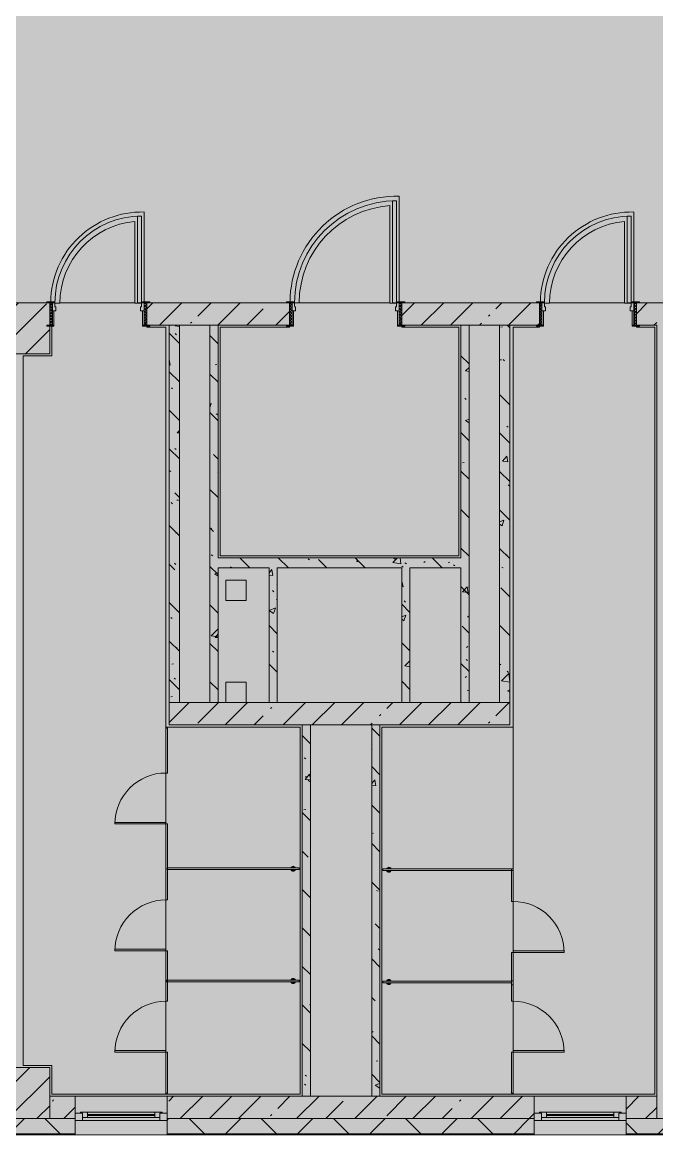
# Model space of a CAD drawing. Header units: millimetres. Extents: x 35378 to 237579, y -8553 to 29000.
# Drawn here: x 174035 to 180255, y -258 to 10650 of the extents above; entities that cross this region are included whole.
import ezdxf

# ---------------------------------------------------------------- set-up
doc = ezdxf.new("R2010")
doc.units = ezdxf.units.MM
doc.layers.add('A-DETL-GENF-3', color=7, linetype='Continuous', lineweight=9, true_color=0xc0c0c0, transparency=0.4)
for name, color, linetype, lineweight, true_color in [('A-DOOR-1', 7, 'Continuous', 5, 0xaaaaaa), ('A-DOOR-2', 7, 'Continuous', 5, 0xe2e2e2), ('A-DOOR-3', 7, 'Continuous', 5, 0xb7b7b7), ('A-DOOR-4', 7, 'Continuous', 5, 0x737373), ('A-DOOR-FRAM-1', 7, 'Continuous', 5, 0xe2e2e2), ('A-DOOR-FRAM-2', 7, 'Continuous', 5, 0xaaaaaa), ('A-DOOR-FRAM-3', 7, 'Continuous', 5, 0xb7b7b7), ('A-FLOR-1', 7, 'Continuous', 5, 0xb7b7b7), ('A-GENM-3', 7, 'Continuous', 5, 0x737373), ('A-GENM-5', 7, 'Continuous', 5, 0xe2ddcd), ('A-GLAZ-3', 7, 'Continuous', 5, 0x737373), ('A-WALL-5', 7, 'Continuous', 5, 0x737373), ('A-WALL-6', 7, 'Continuous', 9, 0x737373), ('I-WALL-2', 7, 'Continuous', 5, 0x737373), ('I-WALL-4', 7, 'Continuous', 5, 0x787878), ('S-COLS-2', 7, 'Continuous', 5, 0x737373)]:
    doc.layers.add(name, color=color, linetype=linetype, lineweight=lineweight, true_color=true_color)
for name, color, linetype, lineweight in [('A-WALL', 7, 'Continuous', 9), ('A-WALL-4', 7, 'Continuous', 5), ('I-WALL-3', 7, 'Continuous', 5), ('S-COLS-1', 7, 'Continuous', 5)]:
    doc.layers.add(name, color=color, linetype=linetype, lineweight=lineweight)
pattern_1 = [(45, (108394.95, 0), (-285.1231, 285.1231), []), (45, (108680.07, 0), (-285.1231, 285.1231), [504.031, -100.806, 16.764, -84.042])]
pattern_2 = [(135, (108394.95, 0), (-377.1708, -377.1708), [533.4, -88.9, 17.78, -88.9]), (135, (108394.95, 376.94), (-377.1708, -377.1708), []), (50, (108394.95, 0), (637.6445, -55.7866), [66.675, -733.425]), (355, (108394.95, 0), (-123.3494, 668.699), [53.34, -586.74]), (100.451, (108448.1, -4.65), (514.299, 612.908), [56.665, -623.315]), (46.184, (108394.95, 177.8), (948.7764, -147.15), [100.012, -1100.137]), (96.636, (108474, 165.5), (830.909, 865.997), [84.998, -934.973]), (351.184, (108394.9, 177.8), (830.918, 865.988), [80.01, -880.11]), (21, (108483.85, 133.35), (530.6506, -357.9283), [66.675, -733.425]), (326, (108483.85, 133.35), (216.308, 644.6585), [53.34, -586.74]), (71.451, (108528.07, 103.5), (746.9596, 286.7243), [56.665, -623.315]), (37.5, (108394.95, 0), (10.8105, 295.9426), [16.764, -562.864, 16.764, -578.866, -588.962]), (37.5, (108394.95, 0), (10.8105, 295.9426), [-1175.258, 16.764, -572.198]), (7.5, (108394.95, 0), (233.8692, 350.6318), [16.764, -322.834, 16.764, -549.529, -224.472]), (7.5, (108394.95, 0), (233.8692, 350.6318), [-905.891, 16.764, -207.708]), (327.5, (108196.7, 0), (474.5678, -20.0513), [16.764, -205.486, 16.764, -676.656, -920.115]), (327.5, (108196.7, 0), (474.5678, -20.0513), [-915.67, 16.764, -903.351]), (317.5, (108107.8, 0), (518.4522, 88.9934), [16.764, -272.161, 16.764, -443.738, -653.415]), (317.5, (108107.8, 0), (518.4522, 88.9934), [-749.427, 16.764, -636.651])]

# ---------------------------------------------------------------- blocks, each defined once
blk = doc.blocks.new('BSC_Колонна _Прямоугольная - 500х500-V63-3_5_2_птичка')
at = {"layer": 'S-COLS-1'}
h = blk.add_hatch(dxfattribs=at)
h.set_pattern_fill('FP_85', color=256, style=0, pattern_type=2)
h.set_pattern_definition([(45, (-65660, -150), (-285.1231, 285.1231), []), (45, (-65374.88, -150), (-285.1231, 285.1231), [504.031, -100.806, 16.764, -84.042])])
h.paths.add_polyline_path([(250, -250), (250, 250), (-250, 250), (-250, -250)])
at = {"layer": 'S-COLS-2'}
for p, q in [((250, 250), (-250, 250)), ((-250, 250), (-250, -250)), ((250, -250), (250, 250)), ((-250, -250), (250, -250))]:
    blk.add_line(p, q, dxfattribs=at)
blk = doc.blocks.new('BSC_Колонна _Прямоугольная - 500х500-V66-3_5_2_птичка')
at = {"layer": 'S-COLS-1'}
h = blk.add_hatch(dxfattribs=at)
h.set_pattern_fill('FP_88', color=256, style=0, pattern_type=2)
h.set_pattern_definition([(45, (-65660, -7650), (-285.1231, 285.1231), []), (45, (-65374.88, -7650), (-285.1231, 285.1231), [504.031, -100.806, 16.764, -84.042])])
h.paths.add_polyline_path([(250, -250), (250, 22), (220, 22), (220, 30), (250, 30), (250, 250), (-250, 250), (-250, -250), (220, -250)])
at = {"layer": 'S-COLS-2'}
for p, q in [((220, 250), (-250, 250)), ((-250, 250), (-250, -250)), ((250, -250), (250, 22)), ((-250, -250), (250, -250))]:
    blk.add_line(p, q, dxfattribs=at)
blk = doc.blocks.new('120_Окно_СКБ_1Ст - 120_Окно_СКБ_1Ст 900х2500_h_-V81-3_5_2_птичка')
at = {"layer": 'A-GLAZ-3'}
for p, q in [((-450, -127), (-450, -57)), ((-450, -57), (-380, -57)), ((450, -57), (-450, -57)), ((-380, -57), (-380, -127)), ((380, -87), (-380, -87)), ((-380, -87), (-380, -127)), ((-330, -137), (-330, -87)), ((-330, -107), (330, -107)), ((330, -137), (330, -87)), ((380, -127), (380, -57)), ((380, -57), (450, -57)), ((380, -127), (380, -87)), ((450, -57), (450, -127)), ((-380, -127), (-450, -127)), ((-450, -127), (-400, -127)), ((-380, -127), (-400, -127)), ((-400, -127), (-400, -137)), ((-400, -137), (400, -137)), ((400, -137), (-400, -137)), ((330, -117), (-330, -117)), ((450, -127), (380, -127)), ((400, -127), (380, -127)), ((400, -127), (450, -127)), ((400, -137), (400, -127))]:
    blk.add_line(p, q, dxfattribs=at)
blk = doc.blocks.new('110_Дверь_СКБ_1Ст_Внутренняя1 - Д-7_л__950x2100h_Туалет-21784696-3_5_2_птичка')
at = {"layer": 'A-DOOR-1'}
h = blk.add_hatch(dxfattribs=at)
h.set_pattern_fill('FP_116', color=256, style=0, pattern_type=2)
h.set_pattern_definition([(135, (1826.41, 174.685), (-14.14214, -14.14214), []), (225, (1826.41, 174.685), (14.14214, -14.14214), [])])
h.paths.add_polyline_path([(487.5, -110), (487.5, 110), (462.5, 110), (462.5, -110)])
at = {"layer": 'A-DOOR-2'}
h = blk.add_hatch(color=256, dxfattribs=at)
h.paths.add_polyline_path([(427.5, 30), (462.5, 30), (462.5, 110), (437.5, 110), (437.5, 70), (427.5, 70)])
h.paths.add_polyline_path([(-402.5, 30), (-402.5, 70), (-412.5, 70), (-412.5, 110), (-437.5, 110), (-437.5, 30)])
at = {"layer": 'A-DOOR-FRAM-1'}
for points in [[(397.5, 110), (437.5, 110), (437.5, 960), (397.5, 960), (397.5, 539.7)], [(-422.5, 110), (-422.5, 118), (-492.5, 118), (-492.5, 110)], [(517.5, 110), (517.5, 118), (447.5, 118), (447.5, 110)], [(-422.5, -110), (-422.5, 30), (-437.5, 30), (-437.5, -110)], [(462.5, -110), (462.5, 30), (447.5, 30), (447.5, -110)], [(-422.5, -118), (-422.5, -110), (-492.5, -110), (-492.5, -118)], [(517.5, -118), (517.5, -110), (447.5, -110), (447.5, -118)]]:
    blk.add_hatch(color=256, dxfattribs=at).paths.add_polyline_path(points)
at = {"layer": 'A-DOOR-FRAM-2'}
h = blk.add_hatch(dxfattribs=at)
h.set_pattern_fill('FP_117', color=256, style=0, pattern_type=2)
h.set_pattern_definition([(45, (-296.384, 174.685), (-14.1421, 14.1421), []), (135, (-296.384, 174.685), (-14.1421, -14.1421), [])])
h.paths.add_polyline_path([(-437.5, -110), (-437.5, 110), (-462.5, 110), (-462.5, -110)])
at = {"layer": 'A-DOOR-3'}
for p, q in [((437.5, 960), (397.5, 960)), ((397.5, 960), (397.5, 110)), ((437.5, 110), (437.5, 960)), ((397.5, 110), (437.5, 110))]:
    blk.add_line(p, q, dxfattribs=at)
blk.add_arc((437.5, 110), 850, 90, 180, dxfattribs=at)
at = {"layer": 'A-DOOR-FRAM-3'}
for p, q in [((-422.5, 118), (-492.5, 118)), ((-492.5, 118), (-492.5, 110)), ((-492.5, 110), (-422.5, 110)), ((-437.5, 110), (-462.5, 110)), ((-462.5, 110), (-462.5, -110)), ((-412.5, 110), (-437.5, 110)), ((-437.5, 110), (-437.5, 30)), ((-437.5, -110), (-437.5, 110)), ((-422.5, 110), (-437.5, 110)), ((-437.5, 110), (-437.5, 109)), ((-422.5, 110), (-422.5, 118)), ((-422.5, 109), (-422.5, 110)), ((-412.5, 70), (-412.5, 110)), ((437.5, 110), (437.5, 70)), ((462.5, 110), (437.5, 110)), ((517.5, 118), (447.5, 118)), ((447.5, 118), (447.5, 110)), ((462.5, 110), (447.5, 110)), ((447.5, 110), (447.5, 109)), ((447.5, 110), (517.5, 110)), ((462.5, 30), (462.5, 110)), ((487.5, 110), (462.5, 110)), ((462.5, 110), (462.5, -110)), ((462.5, 109), (462.5, 110)), ((487.5, -110), (487.5, 110)), ((517.5, 110), (517.5, 118)), ((-437.5, 109), (-422.5, 109)), ((-437.5, 30), (-402.5, 30)), ((-422.5, 30), (-437.5, 30)), ((-437.5, 30), (-437.5, -110)), ((-422.5, -110), (-422.5, 30)), ((-402.5, 70), (-412.5, 70)), ((-402.5, 30), (-402.5, 70)), ((437.5, 70), (427.5, 70)), ((427.5, 70), (427.5, 30)), ((427.5, 30), (462.5, 30)), ((447.5, 109), (462.5, 109)), ((462.5, 30), (447.5, 30)), ((447.5, 30), (447.5, -110)), ((462.5, -110), (462.5, 30)), ((-422.5, -110), (-492.5, -110)), ((-492.5, -110), (-492.5, -118)), ((-492.5, -118), (-422.5, -118)), ((-462.5, -110), (-437.5, -110)), ((-437.5, -110), (-422.5, -110)), ((-422.5, -118), (-422.5, -110)), ((447.5, -110), (462.5, -110)), ((517.5, -110), (447.5, -110)), ((447.5, -110), (447.5, -118)), ((447.5, -118), (517.5, -118)), ((462.5, -110), (487.5, -110)), ((517.5, -118), (517.5, -110))]:
    blk.add_line(p, q, dxfattribs=at)
blk = doc.blocks.new('110_Дверь_СКБ_1Ст_Внутренняя1 - Д-4 1100x2100h_су мгн-V90-3_5_2_птичка')
at = {"layer": 'A-DOOR-1'}
h = blk.add_hatch(dxfattribs=at)
h.set_pattern_fill('FP_118', color=256, style=0, pattern_type=2)
h.set_pattern_definition([(135, (1751.41, 174.685), (-14.14214, -14.14214), []), (225, (1751.41, 174.685), (14.14214, -14.14214), [])])
h.paths.add_polyline_path([(562, -110), (562, 110), (537, 110), (537, -110)])
at = {"layer": 'A-DOOR-2'}
h = blk.add_hatch(color=256, dxfattribs=at)
h.paths.add_polyline_path([(502, 30), (537, 30), (537, 110), (512, 110), (512, 70), (502, 70)])
h.paths.add_polyline_path([(-513, 30), (-478, 30), (-480, 70), (-488, 75), (-488, 110), (-513, 110), (-513, 90)])
at = {"layer": 'A-DOOR-FRAM-1'}
for points in [[(472, 110), (512, 110), (512, 1110), (472, 1110)], [(-546, 110), (-498, 110), (-498, 118), (-568, 118), (-568, 110)], [(592, 110), (592, 118), (522, 118), (522, 110)], [(-498, -110), (-498, 30), (-513, 30), (-513, -110)], [(537, -110), (537, 30), (522, 30), (522, -110)], [(-498, -118), (-498, -110), (-568, -110), (-568, -118)], [(592, -118), (592, -110), (522, -110), (522, -118)]]:
    blk.add_hatch(color=256, dxfattribs=at).paths.add_polyline_path(points)
at = {"layer": 'A-DOOR-FRAM-2'}
h = blk.add_hatch(dxfattribs=at)
h.set_pattern_fill('FP_119', color=256, style=0, pattern_type=2)
h.set_pattern_definition([(45, (-371.384, 174.685), (-14.1421, 14.1421), []), (135, (-371.384, 174.685), (-14.1421, -14.1421), [])])
h.paths.add_polyline_path([(-513, -110), (-513, 110), (-538, 105), (-538, -110)])
at = {"layer": 'A-DOOR-3'}
for p, q in [((472, 1110), (472, 110)), ((512, 1110), (472, 1110)), ((512, 110), (512, 1110)), ((472, 110), (512, 110))]:
    blk.add_line(p, q, dxfattribs=at)
blk.add_arc((512, 110), 1000, 90, 180, dxfattribs=at)
at = {"layer": 'A-DOOR-FRAM-3'}
for p, q in [((-498, 118), (-568, 118)), ((-568, 118), (-568, 110)), ((-568, 110), (-498, 110)), ((-513, 110), (-538, 110)), ((-488, 110), (-513, 110)), ((-513, 110), (-513, 30)), ((-513, -110), (-513, 110)), ((-498, 110), (-513, 110)), ((-513, 110), (-513, 109)), ((-498, 110), (-498, 118)), ((-498, 109), (-498, 110)), ((-488, 75), (-488, 110)), ((512, 110), (512, 70)), ((537, 110), (512, 110)), ((592, 118), (522, 118)), ((522, 118), (522, 110)), ((537, 110), (522, 110)), ((522, 110), (522, 109)), ((522, 110), (592, 110)), ((537, 30), (537, 110)), ((562, 110), (537, 110)), ((537, 110), (537, -110)), ((537, 109), (537, 110)), ((562, -110), (562, 110)), ((592, 110), (592, 118)), ((-538, 105), (-538, -110)), ((-513, 109), (-498, 109)), ((-513, 30), (-478, 30)), ((-498, 30), (-513, 30)), ((-513, 30), (-513, -110)), ((-498, -110), (-498, 30)), ((-480, 70), (-488, 70)), ((-478, 30), (-478, 69)), ((512, 70), (502, 70)), ((502, 70), (502, 30)), ((502, 30), (537, 30)), ((522, 109), (537, 109)), ((537, 30), (522, 30)), ((522, 30), (522, -110)), ((537, -110), (537, 30)), ((-498, -110), (-568, -110)), ((-568, -110), (-568, -118)), ((-568, -118), (-498, -118)), ((-538, -110), (-513, -110)), ((-513, -110), (-498, -110)), ((-498, -118), (-498, -110)), ((522, -110), (537, -110)), ((592, -110), (522, -110)), ((522, -110), (522, -118)), ((522, -118), (592, -118)), ((537, -110), (562, -110)), ((592, -118), (592, -110))]:
    blk.add_line(p, q, dxfattribs=at)
blk = doc.blocks.new('131_Сантехническая перегородка_Дверь_ поз_4 - СД-1-V194-3_5_2_птичка')
at = {"layer": 'A-GENM-5'}
for points in [[(-190, 8), (-190, -8), (250, -8), (250, 8), (-81, 8)], [(750, -8), (1190, -8), (1190, 8), (750, 8)]]:
    blk.add_hatch(color=256, dxfattribs=at).paths.add_polyline_path(points)
at = {"layer": 'A-DOOR-4'}
for p, q in [((266, 508), (250, 508)), ((250, 8), (250, 508)), ((266, 8), (266, 508)), ((266, 8), (250, 8))]:
    blk.add_line(p, q, dxfattribs=at)
blk.add_arc((250, 8), 500, 360, 90, dxfattribs=at)
at = {"layer": 'A-GENM-3'}
for p, q in [((250, 8), (-190, 8)), ((-190, 8), (-190, -8)), ((250, -8), (250, 8)), ((1190, 8), (750, 8)), ((750, 8), (750, -8)), ((1190, -8), (1190, 8)), ((-190, -8), (250, -8)), ((750, -8), (1190, -8))]:
    blk.add_line(p, q, dxfattribs=at)
blk = doc.blocks.new('131_Сантехническая перегородка_Дверь - СД-1-V195-3_5_2_птичка')
at = {"layer": 'A-GENM-5'}
for points in [[(0, -8), (317, -8), (317, 8), (0, 8)], [(817, -8), (1135, -8), (1135, 8), (817, 8)]]:
    blk.add_hatch(color=256, dxfattribs=at).paths.add_polyline_path(points)
at = {"layer": 'A-DOOR-4'}
for p, q in [((333, -8), (317, -8)), ((317, -8), (317, -508)), ((333, -8), (333, -508)), ((333, -508), (317, -508))]:
    blk.add_line(p, q, dxfattribs=at)
blk.add_arc((317, -8), 500, 270, 0, dxfattribs=at)
at = {"layer": 'A-GENM-3'}
for p, q in [((317, 8), (0, 8)), ((0, 8), (0, -8)), ((317, -8), (317, 8)), ((1135, 8), (817, 8)), ((817, 8), (817, -8)), ((1135, -8), (1135, 8)), ((0, -8), (317, -8)), ((817, -8), (1135, -8))]:
    blk.add_line(p, q, dxfattribs=at)
blk = doc.blocks.new('131_Сантехническая перегородка_Дверь - СД-1-V196-3_5_2_птичка')
at = {"layer": 'A-GENM-5'}
for points in [[(0, -8), (305, -8), (305, 8), (0, 8)], [(805, -8), (1110, -8), (1110, 8), (805, 8)]]:
    blk.add_hatch(color=256, dxfattribs=at).paths.add_polyline_path(points)
at = {"layer": 'A-DOOR-4'}
for p, q in [((321, 508), (305, 508)), ((305, 8), (305, 508)), ((321, 8), (321, 508)), ((321, 8), (305, 8))]:
    blk.add_line(p, q, dxfattribs=at)
blk.add_arc((305, 8), 500, 360, 90, dxfattribs=at)
at = {"layer": 'A-GENM-3'}
for p, q in [((305, 8), (0, 8)), ((0, 8), (0, -8)), ((305, -8), (305, 8)), ((1110, 8), (805, 8)), ((805, 8), (805, -8)), ((1110, -8), (1110, 8)), ((0, -8), (305, -8)), ((805, -8), (1110, -8))]:
    blk.add_line(p, q, dxfattribs=at)
blk = doc.blocks.new('131_Сантехническая перегородка_Дверь_сдвиг_ - СД-1-V197-3_5_2_птичка')
at = {"layer": 'A-GENM-5'}
for points in [[(0, -8), (400, -8), (400, 8), (0, 8)], [(900, -8), (1100, -8), (1100, 8), (900, 8)]]:
    blk.add_hatch(color=256, dxfattribs=at).paths.add_polyline_path(points)
at = {"layer": 'A-DOOR-4'}
for p, q in [((416, 508), (400, 508)), ((400, 8), (400, 508)), ((416, 8), (416, 508)), ((416, 8), (400, 8))]:
    blk.add_line(p, q, dxfattribs=at)
blk.add_arc((400, 8), 500, 360, 90, dxfattribs=at)
at = {"layer": 'A-GENM-3'}
for p, q in [((400, 8), (0, 8)), ((0, 8), (0, -8)), ((400, -8), (400, 8)), ((1100, 8), (900, 8)), ((900, 8), (900, -8)), ((1100, -8), (1100, 8)), ((0, -8), (400, -8)), ((900, -8), (1100, -8))]:
    blk.add_line(p, q, dxfattribs=at)
blk = doc.blocks.new('131_Сантехническая перегородка_Дверь_сдвиг_ - СД-1-V198-3_5_2_птичка')
at = {"layer": 'A-GENM-5'}
for points in [[(0, -8), (400, -8), (400, 8), (0, 8)], [(900, -8), (1100, -8), (1100, 8), (900, 8)]]:
    blk.add_hatch(color=256, dxfattribs=at).paths.add_polyline_path(points)
at = {"layer": 'A-DOOR-4'}
for p, q in [((416, -8), (400, -8)), ((400, -8), (400, -508)), ((416, -8), (416, -508)), ((416, -508), (400, -508))]:
    blk.add_line(p, q, dxfattribs=at)
blk.add_arc((400, -8), 500, 270, 0, dxfattribs=at)
at = {"layer": 'A-GENM-3'}
for p, q in [((400, 8), (0, 8)), ((0, 8), (0, -8)), ((400, -8), (400, 8)), ((1100, 8), (900, 8)), ((900, 8), (900, -8)), ((1100, -8), (1100, 8)), ((0, -8), (400, -8)), ((900, -8), (1100, -8))]:
    blk.add_line(p, q, dxfattribs=at)
blk = doc.blocks.new('131_Сантехническая перегородка - СП-4-V199-3_5_2_птичка')
at = {"layer": 'A-GENM-5'}
blk.add_hatch(color=256, dxfattribs=at).paths.add_polyline_path([(1330, -8), (1330, 8), (55, 8), (55, -8), (797, -8)])
at = {"layer": 'A-GENM-3'}
for p, q in [((1330, 8), (55, 8)), ((55, 8), (55, -8)), ((1330, -8), (1330, 8)), ((55, -8), (1330, -8))]:
    blk.add_line(p, q, dxfattribs=at)
at = {"layer": 'A-GENM-3', "flags": 128}
for points in [[(127, 8), (126, 9), (126, 9), (126, 9), (125, 10), (125, 10), (124, 11), (124, 11), (123, 12), (123, 12), (123, 12), (122, 13), (122, 13), (121, 13), (120, 14), (120, 14), (119, 14), (119, 14), (118, 14), (118, 15), (117, 15), (116, 15), (116, 15), (115, 15), (115, 15), (114, 15), (113, 15), (113, 15), (112, 15), (112, 15), (111, 15), (110, 15), (110, 15), (109, 14), (109, 14), (108, 14), (108, 14), (107, 13), (107, 13), (106, 13), (106, 13), (105, 12), (105, 12), (104, 11), (104, 11), (103, 11), (103, 10), (102, 10), (102, 9), (102, 9), (101, 8), (101, 8)], [(101, -8), (101, -9), (102, -9), (102, -9), (103, -10), (103, -10), (103, -11), (104, -11), (104, -12), (105, -12), (105, -12), (106, -13), (106, -13), (107, -13), (107, -14), (108, -14), (108, -14), (109, -14), (110, -14), (110, -15), (111, -15), (111, -15), (112, -15), (113, -15), (113, -15), (114, -15), (114, -15), (115, -15), (116, -15), (116, -15), (117, -15), (117, -15), (118, -15), (118, -14), (119, -14), (120, -14), (120, -14), (121, -13), (121, -13), (122, -13), (122, -13), (123, -12), (123, -12), (124, -11), (124, -11), (125, -11), (125, -10), (125, -10), (126, -9), (126, -9), (126, -8), (127, -8)]]:
    blk.add_lwpolyline(points, dxfattribs=at)
at = {"layer": 'A-GENM-3'}
for radius, start, end in [(24.6, 19.9113, 160.0887), (17.6, 45, 135), (17.6, 45, 135), (15.1, 45, 135), (24.6, 199.9113, 340.0887), (17.6, 225, 315), (17.6, 225, 315), (15.1, 225, 315)]:
    blk.add_arc((114, 0), radius, start, end, dxfattribs=at)
blk = doc.blocks.new('131_Сантехническая перегородка - СП-4-V200-3_5_2_птичка')
at = {"layer": 'A-GENM-5'}
blk.add_hatch(color=256, dxfattribs=at).paths.add_polyline_path([(1330, -8), (1330, 8), (71, 8), (71, -8), (813, -8)])
at = {"layer": 'A-GENM-3'}
for p, q in [((1330, 8), (71, 8)), ((71, 8), (71, -8)), ((1330, -8), (1330, 8)), ((71, -8), (1330, -8))]:
    blk.add_line(p, q, dxfattribs=at)
at = {"layer": 'A-GENM-3', "flags": 128}
for points in [[(143, 8), (142, 9), (142, 9), (142, 9), (141, 10), (141, 10), (141, 11), (140, 11), (140, 12), (139, 12), (139, 12), (138, 13), (138, 13), (137, 13), (137, 14), (136, 14), (135, 14), (135, 14), (134, 14), (134, 15), (133, 15), (133, 15), (132, 15), (131, 15), (131, 15), (130, 15), (130, 15), (129, 15), (128, 15), (128, 15), (127, 15), (127, 15), (126, 15), (125, 14), (125, 14), (124, 14), (124, 14), (123, 13), (123, 13), (122, 13), (122, 13), (121, 12), (121, 12), (120, 11), (120, 11), (119, 11), (119, 10), (119, 10), (118, 9), (118, 9), (117, 8), (117, 8)], [(117, -8), (118, -9), (118, -9), (118, -9), (119, -10), (119, -10), (120, -11), (120, -11), (120, -12), (121, -12), (121, -12), (122, -13), (122, -13), (123, -13), (123, -14), (124, -14), (125, -14), (125, -14), (126, -14), (126, -15), (127, -15), (127, -15), (128, -15), (129, -15), (129, -15), (130, -15), (130, -15), (131, -15), (132, -15), (132, -15), (133, -15), (133, -15), (134, -15), (135, -14), (135, -14), (136, -14), (136, -14), (137, -13), (137, -13), (138, -13), (138, -13), (139, -12), (139, -12), (140, -11), (140, -11), (141, -11), (141, -10), (142, -10), (142, -9), (142, -9), (143, -8), (143, -8)]]:
    blk.add_lwpolyline(points, dxfattribs=at)
at = {"layer": 'A-GENM-3'}
for radius, start, end in [(24.6, 19.9113, 160.0887), (17.6, 45, 135), (17.6, 45, 135), (15.1, 45, 135), (24.6, 199.9113, 340.0887), (17.6, 225, 315), (17.6, 225, 315), (15.1, 225, 315)]:
    blk.add_arc((130, 0), radius, start, end, dxfattribs=at)
blk = doc.blocks.new('131_Сантехническая перегородка - СП-4-V201-3_5_2_птичка')
at = {"layer": 'A-GENM-5'}
blk.add_hatch(color=256, dxfattribs=at).paths.add_polyline_path([(1330, 8), (40, 8), (40, -8), (1330, -8)])
at = {"layer": 'A-GENM-3'}
for p, q in [((1330, 8), (40, 8)), ((40, 8), (40, -8)), ((1330, -8), (1330, 8)), ((40, -8), (1330, -8))]:
    blk.add_line(p, q, dxfattribs=at)
at = {"layer": 'A-GENM-3', "flags": 128}
for points in [[(111, 8), (111, 9), (111, 9), (110, 9), (110, 10), (110, 10), (109, 11), (109, 11), (108, 12), (108, 12), (107, 12), (107, 13), (106, 13), (106, 13), (105, 14), (105, 14), (104, 14), (103, 14), (103, 14), (102, 15), (102, 15), (101, 15), (101, 15), (100, 15), (99, 15), (99, 15), (98, 15), (98, 15), (97, 15), (96, 15), (96, 15), (95, 15), (95, 15), (94, 14), (93, 14), (93, 14), (92, 14), (92, 13), (91, 13), (91, 13), (90, 13), (90, 12), (89, 12), (89, 11), (88, 11), (88, 11), (87, 10), (87, 10), (87, 9), (86, 9), (86, 8), (86, 8)], [(86, -8), (86, -9), (86, -9), (87, -9), (87, -10), (88, -10), (88, -11), (89, -11), (89, -12), (89, -12), (90, -12), (90, -13), (91, -13), (91, -13), (92, -14), (93, -14), (93, -14), (94, -14), (94, -14), (95, -15), (95, -15), (96, -15), (97, -15), (97, -15), (98, -15), (98, -15), (99, -15), (100, -15), (100, -15), (101, -15), (101, -15), (102, -15), (103, -15), (103, -14), (104, -14), (104, -14), (105, -14), (105, -13), (106, -13), (106, -13), (107, -13), (107, -12), (108, -12), (108, -11), (109, -11), (109, -11), (110, -10), (110, -10), (110, -9), (111, -9), (111, -8), (111, -8)]]:
    blk.add_lwpolyline(points, dxfattribs=at)
at = {"layer": 'A-GENM-3'}
for radius, start, end in [(24.6, 19.9113, 160.0887), (17.6, 45, 135), (17.6, 45, 135), (15.1, 45, 135), (24.6, 199.9113, 340.0887), (17.6, 225, 315), (17.6, 225, 315), (15.1, 225, 315)]:
    blk.add_arc((99, 0), radius, start, end, dxfattribs=at)
blk = doc.blocks.new('131_Сантехническая перегородка - СП-4-V202-3_5_2_птичка')
at = {"layer": 'A-GENM-5'}
blk.add_hatch(color=256, dxfattribs=at).paths.add_polyline_path([(1330, 8), (26, 8), (26, -8), (1330, -8)])
at = {"layer": 'A-GENM-3'}
for p, q in [((1330, 8), (26, 8)), ((26, 8), (26, -8)), ((1330, -8), (1330, 8)), ((26, -8), (1330, -8))]:
    blk.add_line(p, q, dxfattribs=at)
at = {"layer": 'A-GENM-3', "flags": 128}
for points in [[(97, 8), (97, 9), (96, 9), (96, 9), (96, 10), (95, 10), (95, 11), (94, 11), (94, 12), (93, 12), (93, 12), (92, 13), (92, 13), (91, 13), (91, 14), (90, 14), (90, 14), (89, 14), (89, 14), (88, 15), (87, 15), (87, 15), (86, 15), (86, 15), (85, 15), (84, 15), (84, 15), (83, 15), (83, 15), (82, 15), (81, 15), (81, 15), (80, 15), (80, 14), (79, 14), (78, 14), (78, 14), (77, 13), (77, 13), (76, 13), (76, 13), (75, 12), (75, 12), (74, 11), (74, 11), (74, 11), (73, 10), (73, 10), (72, 9), (72, 9), (72, 8), (71, 8)], [(71, -8), (72, -9), (72, -9), (72, -9), (73, -10), (73, -10), (74, -11), (74, -11), (75, -12), (75, -12), (76, -12), (76, -13), (77, -13), (77, -13), (78, -14), (78, -14), (79, -14), (79, -14), (80, -14), (80, -15), (81, -15), (82, -15), (82, -15), (83, -15), (83, -15), (84, -15), (85, -15), (85, -15), (86, -15), (86, -15), (87, -15), (88, -15), (88, -15), (89, -14), (89, -14), (90, -14), (90, -14), (91, -13), (92, -13), (92, -13), (93, -13), (93, -12), (94, -12), (94, -11), (94, -11), (95, -11), (95, -10), (96, -10), (96, -9), (96, -9), (97, -8), (97, -8)]]:
    blk.add_lwpolyline(points, dxfattribs=at)
at = {"layer": 'A-GENM-3'}
for radius, start, end in [(24.6, 19.9113, 160.0887), (17.6, 45, 135), (17.6, 45, 135), (15.1, 45, 135), (24.6, 199.9113, 340.0887), (17.6, 225, 315), (17.6, 225, 315), (15.1, 225, 315)]:
    blk.add_arc((84, 0), radius, start, end, dxfattribs=at)

msp = doc.modelspace()

# ---------------------------------------------------------------- hatches: boundary and pattern name
at = {"layer": 'A-DETL-GENF-3'}
msp.add_hatch(color=256, dxfattribs=at).paths.add_polyline_path([(179244.5, -251.7), (184244.9, -251.7), (184244.9, 3288.3), (192964.9, 3288.3), (192964.9, 27348.3), (150304.9, 27348.3), (150304.9, 23888.3), (146705.1, 23888.3), (146705.1, -251.7), (178312.4, -251.7)])
at = {"layer": 'A-WALL-4'}
h = msp.add_hatch(dxfattribs=at)
h.set_pattern_fill('FP_98', color=256, style=0, pattern_type=2)
h.set_pattern_definition([(45, (108394.95, 0), (-353.5534, 353.5534), []), (135, (108394.95, 0), (-353.5534, -353.5534), [])])
h.paths.add_polyline_path([(174304.9, -250), (174554.9, -250), (174554.9, -100), (173554.9, -100), (173554.9, -250), (173804.9, -250)])
h.paths.add_polyline_path([(184094.9, -250), (184094.9, -100), (179954.9, -100), (179954.9, -250), (183905.5, -250)])
h.paths.add_polyline_path([(175454.9, -250), (179054.9, -250), (179054.9, -100), (175454.9, -100)])
h.paths.add_polyline_path([(166194, -250), (166204.9, -250), (166204.9, -100), (165022, -100), (165022, -250), (165261.8, -250)])
h.paths.add_polyline_path([(170004.9, -250), (170004.9, -100), (169304.9, -100), (169304.9, -250), (169922.7, -250)])
h.paths.add_polyline_path([(172104.9, -250), (172654.9, -250), (172654.9, -100), (172104.9, -100)])
at = {"layer": 'I-WALL-3'}
h = msp.add_hatch(dxfattribs=at)
h.set_pattern_fill('FP_94', color=256, style=0, pattern_type=2)
h.set_pattern_definition(pattern_1)
h.paths.add_polyline_path([(175954.9, 7680), (176654.9, 7680), (176654.9, 7900), (175254.9, 7900), (175254.9, 7680), (175874.9, 7680)])
h.paths.add_polyline_path([(177754.9, 7680), (179104.9, 7680), (179104.9, 7900), (177754.9, 7900), (177754.9, 7751.3)])
h.paths.add_polyline_path([(180176.7, 7680), (180254.9, 7680), (180254.9, 7900), (180054.9, 7900), (180054.9, 7680), (180084.9, 7680)])
h = msp.add_hatch(dxfattribs=at)
h.set_pattern_fill('FP_94', color=256, style=0, pattern_type=2)
h.set_pattern_definition(pattern_1)
h.paths.add_polyline_path([(176779.9, 3760), (178814.9, 3760), (178814.9, 3980), (175474.9, 3980), (175474.9, 3760), (176448, 3760)])
h = msp.add_hatch(dxfattribs=at)
h.set_pattern_fill('FP_94', color=256, style=0, pattern_type=2)
h.set_pattern_definition(pattern_1)
h.paths.add_polyline_path([(180176.7, -100), (180254.9, -100), (180254.9, 120), (179954.9, 120), (179954.9, -100)])
h.paths.add_polyline_path([(179054.9, -100), (179054.9, 120), (175454.9, 120), (175454.9, -100), (178312.4, -100)])
h.paths.add_polyline_path([(174554.9, -100), (174554.9, 120), (174304.9, 120), (174304.9, -100)])
at = {"layer": 'I-WALL-4'}
h = msp.add_hatch(dxfattribs=at)
h.set_pattern_fill('FP_104', color=256, style=0, pattern_type=2)
h.set_pattern_definition(pattern_2)
h.paths.add_polyline_path([(175574.9, 3980), (175574.9, 7680), (175474.9, 7680), (175474.9, 3980)])
h = msp.add_hatch(dxfattribs=at)
h.set_pattern_fill('FP_104', color=256, style=0, pattern_type=2)
h.set_pattern_definition(pattern_2)
h.paths.add_polyline_path([(175874.9, 3980), (175954.9, 3980), (175954.9, 7680), (175874.9, 7680), (175874.9, 4280.5)])
h = msp.add_hatch(dxfattribs=at)
h.set_pattern_fill('FP_104', color=256, style=0, pattern_type=2)
h.set_pattern_definition(pattern_2)
h.paths.add_polyline_path([(178414.9, 3980), (178414.9, 7680), (178334.9, 7680), (178334.9, 3980)])
h = msp.add_hatch(dxfattribs=at)
h.set_pattern_fill('FP_104', color=256, style=0, pattern_type=2)
h.set_pattern_definition(pattern_2)
h.paths.add_polyline_path([(178814.9, 3980), (178814.9, 7680), (178714.9, 7680), (178714.9, 3980)])
h = msp.add_hatch(dxfattribs=at)
h.set_pattern_fill('FP_104', color=256, style=0, pattern_type=2)
h.set_pattern_definition(pattern_2)
h.paths.add_polyline_path([(178334.9, 5300), (178334.9, 5400), (175954.9, 5400), (175954.9, 5300), (177834.9, 5300)])
h = msp.add_hatch(dxfattribs=at)
h.set_pattern_fill('FP_104', color=256, style=0, pattern_type=2)
h.set_pattern_definition(pattern_2)
h.paths.add_polyline_path([(176534.9, 3980), (176534.9, 5300), (176454.9, 5300), (176454.9, 3980)])
h = msp.add_hatch(dxfattribs=at)
h.set_pattern_fill('FP_104', color=256, style=0, pattern_type=2)
h.set_pattern_definition(pattern_2)
h.paths.add_polyline_path([(177834.9, 3980), (177834.9, 5300), (177754.9, 5300), (177754.9, 3980)])
h = msp.add_hatch(dxfattribs=at)
h.set_pattern_fill('FP_104', color=256, style=0, pattern_type=2)
h.set_pattern_definition(pattern_2)
h.paths.add_polyline_path([(176859.9, 120), (176859.9, 3760), (176779.9, 3760), (176779.9, 120)])
h = msp.add_hatch(dxfattribs=at)
h.set_pattern_fill('FP_104', color=256, style=0, pattern_type=2)
h.set_pattern_definition(pattern_2)
h.paths.add_polyline_path([(177460.8, 120), (177540.8, 120), (177540.8, 3760), (177460.8, 3760), (177460.8, 1966.6)])

# ---------------------------------------------------------------- linework, layer by layer
at = {"layer": 'A-FLOR-1'}
for p, q in [((177639.1, 8852.7), (177639.1, 7895.1)), ((177729.1, 7908), (177729.1, 8944.7)), ((175229.1, 7908), (175229.1, 8789.8)), ((180029.1, 7908), (180029.1, 8789.8)), ((175139.1, 8697), (175139.1, 7895.1)), ((179939.1, 8697), (179939.1, 7895.1)), ((174354.9, 7895.1), (174404.1, 7895.1)), ((174404.4, 7900), (175139.1, 7900)), ((175139.1, 7895.1), (175204.9, 7895.1)), ((176704.9, 7900), (176749.9, 7900)), ((177639.1, 7900), (176749.9, 7900)), ((177639.1, 7895.1), (177704.9, 7895.1)), ((179154.9, 7895.1), (179204.1, 7895.1)), ((179204.4, 7900), (179939.1, 7900)), ((179939.1, 7895.1), (180004.9, 7895.1)), ((174324.9, 7672), (174324.9, 7380)), ((175254.9, 7660), (175254.9, 7672)), ((175443.9, 7660), (175254.9, 7660)), ((175443.9, 7660), (175443.9, 3729)), ((176654.9, 7660), (175974.9, 7660)), ((175974.9, 7660), (175974.9, 5420)), ((176654.9, 7672), (176654.9, 7660)), ((177754.9, 7660), (177754.9, 7672)), ((178314.9, 7660), (177754.9, 7660)), ((178314.9, 5420), (178314.9, 7660)), ((179104.9, 7660), (178845.9, 7660)), ((178845.9, 2347.5), (178845.9, 7660)), ((179104.9, 7672), (179104.9, 7660)), ((180054.9, 7660), (180054.9, 7672)), ((180234.9, 7660), (180054.9, 7660)), ((180234.9, 140), (180234.9, 7660)), ((174324.9, 7380), (174044.9, 7380)), ((174044.9, 7380), (174044.9, 420)), ((175974.9, 5420), (178314.9, 5420)), ((176029.9, 4980), (176029.9, 5180)), ((176029.9, 5180), (176229.9, 5180)), ((176229.9, 5180), (176229.9, 4980)), ((176229.9, 4980), (176029.9, 4980)), ((176029.9, 3980), (176029.9, 4180)), ((176029.9, 4180), (176229.9, 4180)), ((176229.9, 4180), (176229.9, 3980)), ((176759.9, 3740), (175443.9, 3740)), ((176759.9, 140), (176759.9, 3740)), ((177559.9, 3740), (177559.9, 140)), ((178845.9, 3740), (177559.9, 3740)), ((175443.9, 2789), (175443.9, 3289)), ((175443.9, 1545.2), (175443.9, 2045.2)), ((178845.9, 2030.1), (178845.9, 1530.1)), ((175443.9, 551), (175443.9, 1051)), ((178845.9, 1051), (178845.9, 551)), ((174044.9, 420), (174324.9, 420)), ((174324.9, 420), (174324.9, 140)), ((174324.9, 140), (176759.9, 140)), ((175443.9, 140), (175443.9, 151)), ((177559.9, 140), (180234.9, 140)), ((178845.9, 151), (178845.9, 140))]:
    msp.add_line(p, q, dxfattribs=at)
for centre, radius, start, end in [((177704.9, 7900), 1045, 88.67391, 179.56055), ((177704.9, 7900), 955, 93.9518, 180), ((175209.1, 7895.1), 895, 88.71954, 179.17007), ((180009.1, 7895.1), 895, 88.71954, 179.17007), ((175209.1, 7895.1), 805, 94.98854, 180), ((180009.1, 7895.1), 805, 94.98854, 180)]:
    msp.add_arc(centre, radius, start, end, dxfattribs=at)
at = {"layer": 'A-WALL'}
for p, q in [((173554.9, -253), (174554.9, -253)), ((175454.9, -253), (179054.9, -253)), ((179954.9, -253), (184247.9, -253))]:
    msp.add_line(p, q, dxfattribs=at)
at = {"layer": 'A-WALL-4'}
msp.add_line((173554.9, -258), (184252.9, -258), dxfattribs=at)
at = {"layer": 'A-WALL-5'}
for p, q in [((174554.9, -258), (174554.9, -100)), ((175454.9, -100), (175454.9, -258)), ((179054.9, -258), (179054.9, -100)), ((179954.9, -100), (179954.9, -258))]:
    msp.add_line(p, q, dxfattribs=at)
at = {"layer": 'A-WALL-6'}
for p, q in [((175574.9, 7680), (175474.9, 7680)), ((175954.9, 7680), (175874.9, 7680)), ((178414.9, 7680), (178334.9, 7680)), ((178814.9, 7680), (178714.9, 7680)), ((175474.9, 3980), (175574.9, 3980)), ((175874.9, 3980), (175954.9, 3980)), ((176454.9, 3980), (176534.9, 3980)), ((177754.9, 3980), (177834.9, 3980)), ((178334.9, 3980), (178414.9, 3980)), ((178714.9, 3980), (178814.9, 3980)), ((176859.9, 3760), (176779.9, 3760)), ((177540.8, 3760), (177460.8, 3760)), ((176779.9, 120), (176859.9, 120)), ((177460.8, 120), (177540.8, 120)), ((174554.9, -100), (174304.9, -100)), ((179054.9, -100), (175454.9, -100)), ((179954.9, -100), (184094.9, -100)), ((173554.9, -250), (174554.9, -250)), ((175454.9, -250), (179054.9, -250)), ((179954.9, -250), (184244.9, -250))]:
    msp.add_line(p, q, dxfattribs=at)
at = {"layer": 'I-WALL-2'}
for p, q in [((176624.9, 7900), (175284.9, 7900)), ((179074.9, 7900), (177784.9, 7900)), ((180254.9, 7900), (180084.9, 7900)), ((180644.9, 7900), (180254.9, 7900)), ((175284.9, 7680), (175474.9, 7680)), ((175474.9, 7680), (175474.9, 3760)), ((175574.9, 3980), (175574.9, 7680)), ((175574.9, 7680), (175874.9, 7680)), ((175874.9, 7680), (175874.9, 3980)), ((175954.9, 5400), (175954.9, 7680)), ((175954.9, 7680), (176624.9, 7680)), ((177784.9, 7680), (178334.9, 7680)), ((178334.9, 7680), (178334.9, 5400)), ((178414.9, 3980), (178414.9, 7680)), ((178414.9, 7680), (178714.9, 7680)), ((178714.9, 7680), (178714.9, 3980)), ((178814.9, 3760), (178814.9, 7680)), ((178814.9, 7680), (179074.9, 7680)), ((180084.9, 7680), (180254.9, 7680)), ((180254.9, 7680), (180254.9, -100)), ((178334.9, 5400), (175954.9, 5400)), ((175954.9, 3980), (175954.9, 5300)), ((175954.9, 5300), (176454.9, 5300)), ((176454.9, 5300), (176454.9, 3980)), ((176534.9, 5300), (177754.9, 5300)), ((176534.9, 3980), (176534.9, 5300)), ((177754.9, 5300), (177754.9, 3980)), ((177834.9, 5300), (178334.9, 5300)), ((177834.9, 3980), (177834.9, 5300)), ((178334.9, 5300), (178334.9, 3980)), ((175874.9, 3980), (175574.9, 3980)), ((176454.9, 3980), (175954.9, 3980)), ((177754.9, 3980), (176534.9, 3980)), ((178334.9, 3980), (177834.9, 3980)), ((178714.9, 3980), (178414.9, 3980)), ((175474.9, 3760), (176779.9, 3760)), ((176779.9, 3760), (176779.9, 120)), ((176859.9, 3760), (177460.8, 3760)), ((176859.9, 120), (176859.9, 3760)), ((177460.8, 3760), (177460.8, 120)), ((177540.8, 3760), (178814.9, 3760)), ((177540.8, 120), (177540.8, 3760)), ((176779.9, 120), (174304.9, 120)), ((174554.9, -100), (174554.9, 120)), ((175454.9, 120), (175454.9, -100)), ((177460.8, 120), (176859.9, 120)), ((180254.9, 120), (177540.8, 120)), ((179054.9, -100), (179054.9, 120)), ((179954.9, 120), (179954.9, -100))]:
    msp.add_line(p, q, dxfattribs=at)

# ---------------------------------------------------------------- block references
at = {"layer": 'A-DOOR-3'}
for name, p in [('110_Дверь_СКБ_1Ст_Внутренняя1 - Д-4 1100x2100h_су мгн-V90-3_5_2_птичка', (177192.4, 7790)), ('110_Дверь_СКБ_1Ст_Внутренняя1 - Д-7_л__950x2100h_Туалет-21784696-3_5_2_птичка', (174767.4, 7790)), ('110_Дверь_СКБ_1Ст_Внутренняя1 - Д-7_л__950x2100h_Туалет-21784696-3_5_2_птичка', (179567.4, 7790))]:
    msp.add_blockref(name, p, dxfattribs=at)
at = {"layer": 'A-GENM-3'}
for name, p, rotation in [('131_Сантехническая перегородка_Дверь_ поз_4 - СД-1-V194-3_5_2_птичка', (175451.9, 2539), 89.99999999997657), ('131_Сантехническая перегородка_Дверь - СД-1-V196-3_5_2_птичка', (175451.9, 1240), 89.99999999997657), ('131_Сантехническая перегородка - СП-4-V201-3_5_2_птичка', (176790.3, 2350), 180), ('131_Сантехническая перегородка_Дверь - СД-1-V195-3_5_2_птичка', (178837.9, 1212.8), 90.00000000002345), ('131_Сантехническая перегородка_Дверь_сдвиг_ - СД-1-V197-3_5_2_птичка', (175451.9, 151), 89.99999999997657), ('131_Сантехническая перегородка - СП-4-V202-3_5_2_птичка', (176774.5, 1250), 180), ('131_Сантехническая перегородка_Дверь_сдвиг_ - СД-1-V198-3_5_2_птичка', (178837.9, 151), 90.00000000002345)]:
    msp.add_blockref(name, p, dxfattribs=dict(at, rotation=rotation))
for name, p in [('131_Сантехническая перегородка - СП-4-V199-3_5_2_птичка', (177515.8, 2340)), ('131_Сантехническая перегородка - СП-4-V200-3_5_2_птичка', (177499.6, 1240))]:
    msp.add_blockref(name, p, dxfattribs=at)
at = {"layer": 'A-GLAZ-3', "rotation": 180}
for p in [(175004.9, -175), (179504.9, -175)]:
    msp.add_blockref('120_Окно_СКБ_1Ст - 120_Окно_СКБ_1Ст 900х2500_h_-V81-3_5_2_птичка', p, dxfattribs=at)
at = {"layer": 'S-COLS-2'}
for name, p in [('BSC_Колонна _Прямоугольная - 500х500-V66-3_5_2_птичка', (174054.9, 7650)), ('BSC_Колонна _Прямоугольная - 500х500-V63-3_5_2_птичка', (174054.9, 150))]:
    msp.add_blockref(name, p, dxfattribs=at)

doc.saveas('drawing.dxf')
